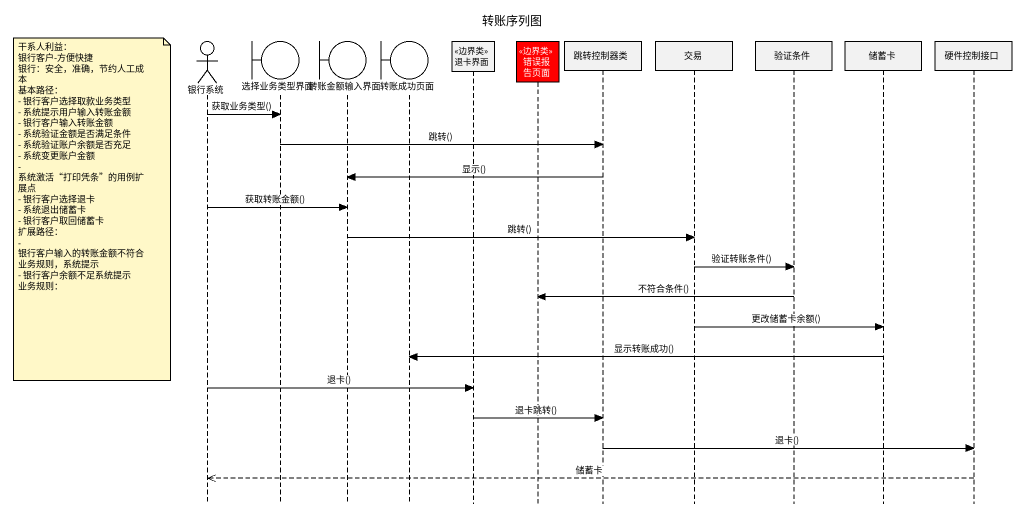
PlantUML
@startuml
title 转账序列图
hide footbox
actor 银行系统
boundary 选择业务类型界面
boundary 转账金额输入界面
boundary 转账成功页面
participant 退卡界面 <<边界类>>
participant 错误报告页面 <<边界类>> #FF0000
participant 跳转控制器类
participant 交易
participant 验证条件
participant 储蓄卡
participant 硬件控制接口

银行系统 -> 选择业务类型界面 : 获取业务类型()
选择业务类型界面 -> 跳转控制器类 : 跳转()
跳转控制器类 -> 转账金额输入界面 : 显示()
银行系统 -> 转账金额输入界面 : 获取转账金额()
note left of 银行系统
  干系人利益：
  银行客户-方便快捷
  银行：安全，准确，节约人工成本
  基本路径：
  - 银行客户选择取款业务类型
  - 系统提示用户输入转账金额
  - 银行客户输入转账金额
  - 系统验证金额是否满足条件
  - 系统验证账户余额是否充足
  - 系统变更账户金额
  - 系统激活“打印凭条”的用例扩展点
  - 银行客户选择退卡
  - 系统退出储蓄卡
  - 银行客户取回储蓄卡
  扩展路径：
  - 银行客户输入的转账金额不符合业务规则，系统提示
  - 银行客户余额不足系统提示
  业务规则：
end note
转账金额输入界面 -> 交易 : 跳转()
交易 -> 验证条件 : 验证转账条件()
验证条件 -> 错误报告页面 : 不符合条件()
交易 -> 储蓄卡 : 更改储蓄卡余额()
储蓄卡 -> 转账成功页面 : 显示转账成功()
银行系统 -> 退卡界面 : 退卡()
退卡界面 -> 跳转控制器类 : 退卡跳转()
跳转控制器类 -> 硬件控制接口 : 退卡()
硬件控制接口 -->> 银行系统 : 储蓄卡
@enduml
